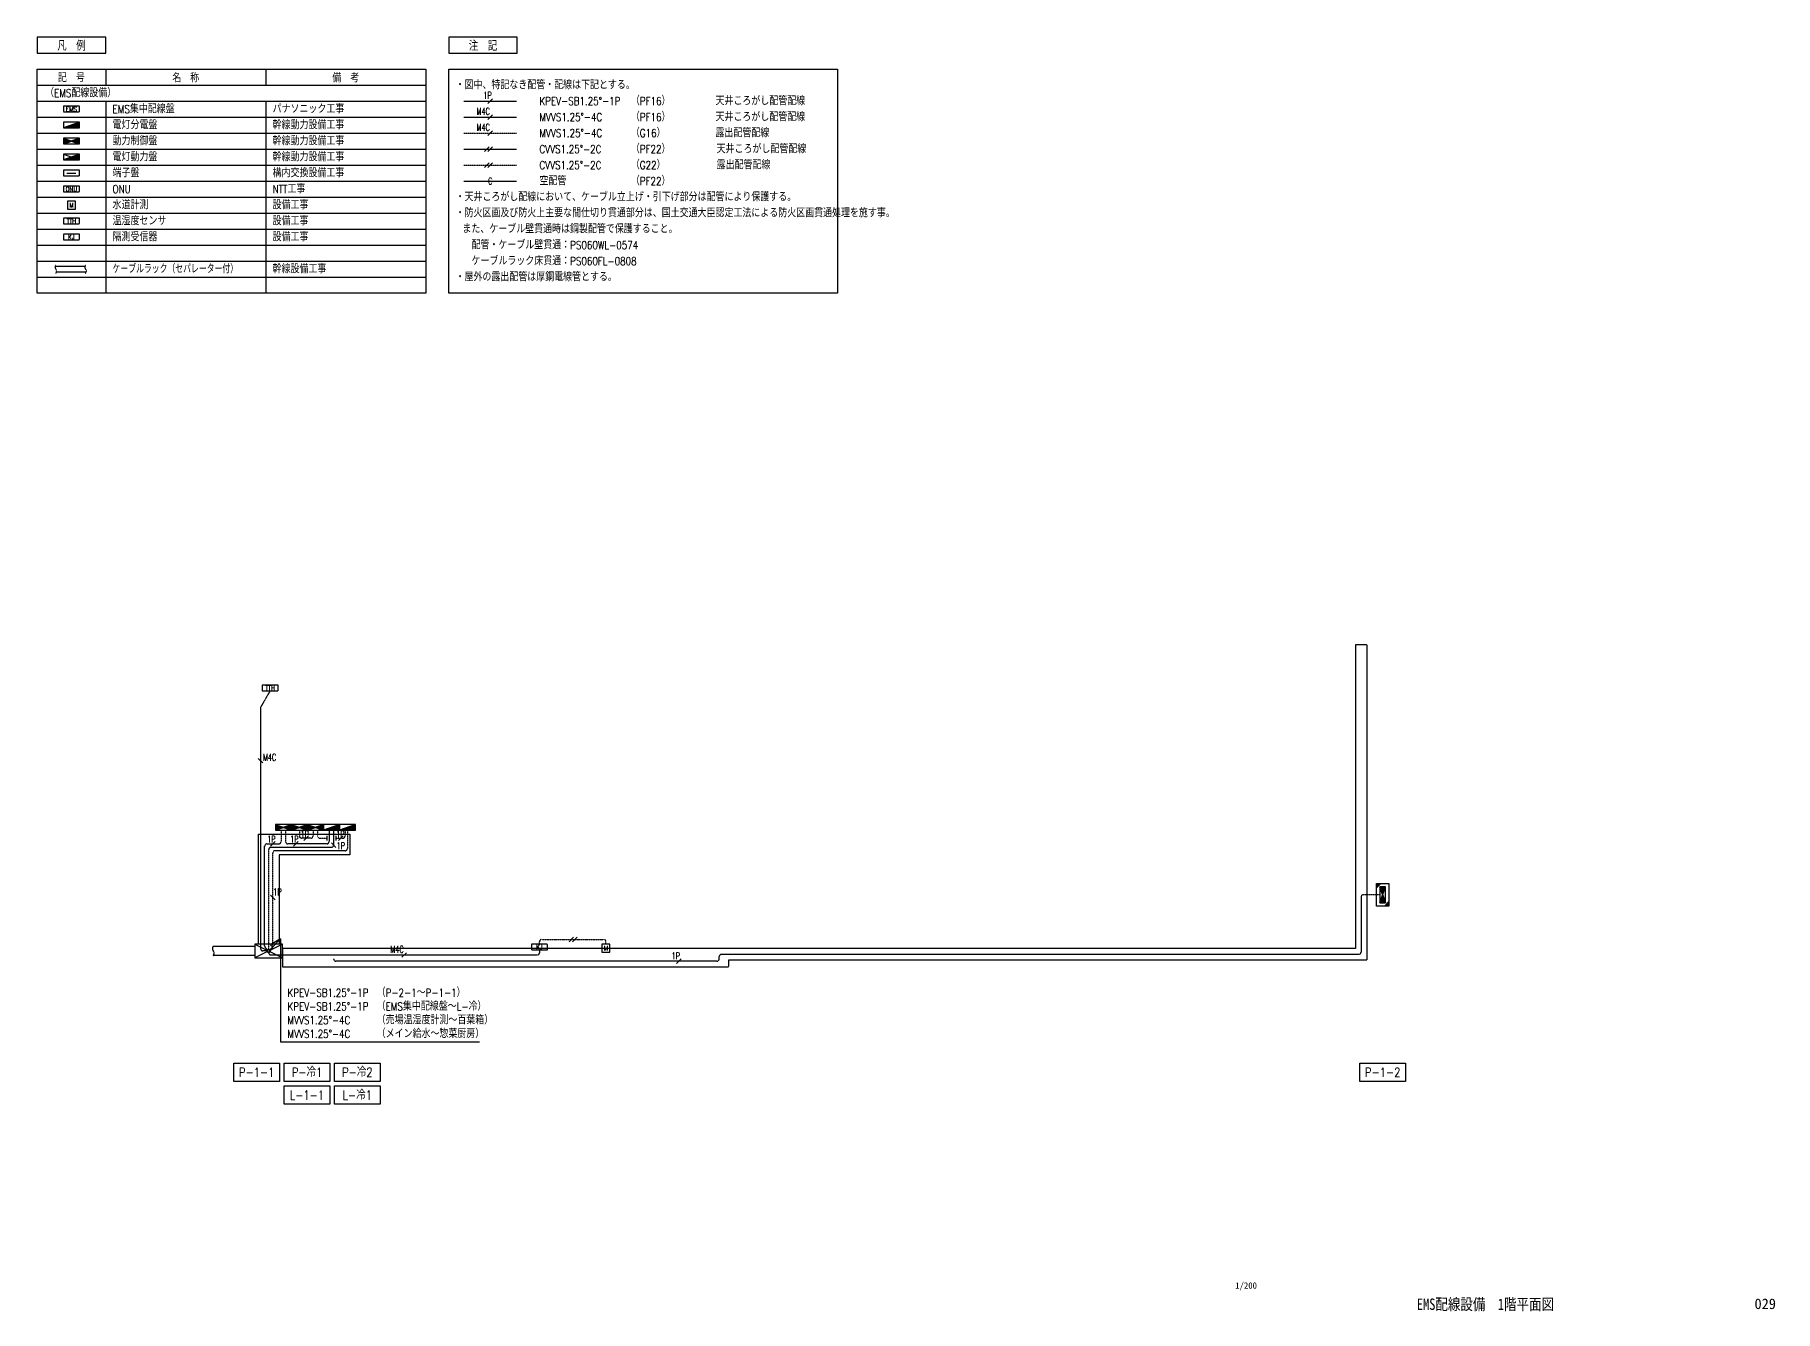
# Model space of a CAD drawing. Header units: millimetres. Extents: x 6400 to 176611, y 1464 to 57300.
# Drawn here: x 6400 to 82510, y 1464 to 57300 of the extents above; entities that cross this region are included whole.
import ezdxf
from ezdxf.enums import TextEntityAlignment as Align

# ---------------------------------------------------------------- set-up
doc = ezdxf.new("R2010")
doc.units = ezdxf.units.MM
doc.header["$LTSCALE"] = 0.2
doc.set_wipeout_variables(frame=1)
for name, pattern in [('CENTER', [50.8, 31.75, -6.35, 6.35, -6.35]), ('DASHED', [19.05, 12.7, -6.35]), ('HIDDEN', [9.525, 6.35, -3.175])]:
    doc.linetypes.add(name, pattern=pattern)
for name, color, linetype in [('1_ケーブルラック', 3, 'Continuous'), ('1_シンボル', 2, 'Continuous'), ('1_乗数', 3, 'Continuous'), ('1_強調文字', 4, 'Continuous'), ('1_文字', 3, 'Continuous'), ('1_表', 7, 'Continuous'), ('1_配線_1', 1, 'Continuous'), ('1_配線_3', 1, 'DASHED'), ('1_配線_4', 1, 'CENTER'), ('A_建築', 8, 'Continuous'), ('枠内記述', 3, 'Continuous')]:
    doc.layers.add(name, color=color, linetype=linetype)
doc.styles.add('L', font='simplex.shx', dxfattribs={"width": 0.8, "bigfont": 'extfont2.shx'})
doc.styles.get("Standard").update_dxf_attribs({"font": 'simplex.shx', "width": 0.8, "bigfont": 'extfont2.shx'})
doc.styles.add('ゴシック', font='MS Gothic.ttf', dxfattribs={"height": 4})
pattern_1 = [(0, (-72500, -18575), (0, 3.175), [])]

# ---------------------------------------------------------------- blocks, each defined once
blk = doc.blocks.new('L-電灯分電盤')
at = {"linetype": 'ByBlock'}
h = blk.add_hatch(dxfattribs=at)
h.set_pattern_fill('LINE', color=0, style=0)
h.set_pattern_definition([(0, (-9550, -23375), (0, 3.175), [])])
h.paths.add_polyline_path([(350, 250), (-350, 0), (350, 0)])
at = {"color": 0, "linetype": 'ByBlock'}
for p, q in [((350, 250), (-350, 0)), ((350, 250), (-350, 250)), ((-350, 250), (-350, 0)), ((-350, 0), (350, 0)), ((350, 0), (350, 250))]:
    blk.add_line(p, q, dxfattribs=at)
blk = doc.blocks.new('MP-動力制御盤')
at = {"linetype": 'ByBlock'}
h = blk.add_hatch(dxfattribs=at)
h.set_pattern_fill('LINE', color=0, style=0)
h.set_pattern_definition(pattern_1)
h.paths.add_polyline_path([(-350, 250), (0, 125), (-350, 0)])
h = blk.add_hatch(dxfattribs=at)
h.set_pattern_fill('LINE', color=0, style=0)
h.set_pattern_definition(pattern_1)
h.paths.add_polyline_path([(350, 250), (0, 125), (350, 0)])
at = {"color": 0, "linetype": 'ByBlock'}
for p, q in [((-350, 250), (350, 0)), ((350, 250), (-350, 0))]:
    blk.add_line(p, q, dxfattribs=at)
blk.add_lwpolyline([(-350, 0), (350, 0), (350, 250), (-350, 250)], close=True, dxfattribs=at)
blk = doc.blocks.new('B-電灯動力盤 A')
at = {"linetype": 'ByBlock'}
h = blk.add_hatch(dxfattribs=at)
h.set_pattern_fill('LINE', color=0, style=0)
h.set_pattern_definition([(0, (-9500, -23375), (0, 3.175), [])])
h.paths.add_polyline_path([(350, 250), (-350, 0), (350, 0)])
at = {"color": 0, "linetype": 'ByBlock', "lineweight": -2}
blk.add_line((-350, 250), (350, 0), dxfattribs=at)
at = {"color": 0, "linetype": 'ByBlock'}
for p, q in [((350, 250), (-350, 0)), ((350, 250), (-350, 250)), ((-350, 250), (-350, 0)), ((-350, 0), (350, 0)), ((350, 0), (350, 250))]:
    blk.add_line(p, q, dxfattribs=at)
blk = doc.blocks.new('C-ﾌﾟﾙﾎﾞｯｸｽ')
at = {"color": 0, "linetype": 'ByBlock'}
for p, q in [((-150, 150), (150, -150)), ((150, 150), (-150, -150))]:
    blk.add_line(p, q, dxfattribs=at)
blk.add_lwpolyline([(-150, -150), (150, -150), (150, 150), (-150, 150)], close=True, dxfattribs=at)
blk = doc.blocks.new('C-立上り')
at = {"color": 0, "linetype": 'ByBlock'}
blk.add_line((54, 54), (521, 521), dxfattribs=at)
blk.add_lwpolyline([(521, 521), (81, 267), (174, 174)], dxfattribs=at)
blk.add_circle((0, 0), 77, dxfattribs=at)
blk = doc.blocks.new('ET-端子盤')
at = {"color": 0, "linetype": 'ByBlock'}
blk.add_line((-193, 125), (193, 125), dxfattribs=at)
blk.add_lwpolyline([(-350, 0), (350, 0), (350, 250), (-350, 250)], close=True, dxfattribs=at)
blk = doc.blocks.new('水道計測')
at = {"color": 0, "linetype": 'HIDDEN'}
blk.add_lwpolyline([(-175, -175), (175, -175), (175, 175), (-175, 175)], close=True, dxfattribs=at)
at = {"color": 0, "width": 0.8}
blk.add_text('M', height=200, dxfattribs=at).set_placement((0, 0), align=Align.MIDDLE)
blk = doc.blocks.new('隔測受信器')
at = {"color": 0, "linetype": 'HIDDEN'}
blk.add_lwpolyline([(-350, -125), (350, -125), (350, 125), (-350, 125)], close=True, dxfattribs=at)
at = {"color": 0, "width": 0.8}
blk.add_text('KJ', height=200, dxfattribs=at).set_placement((0, 0), align=Align.MIDDLE)

msp = doc.modelspace()

# ---------------------------------------------------------------- linework, layer by layer
at = {"layer": '1_ケーブルラック', "color": 7, "linetype": 'HIDDEN'}
for p, q in [((64149, 30625), (64649, 30625)), ((64149, 30625), (64149, 17325)), ((64649, 30625), (64649, 16825)), ((16029, 17425), (14204, 17425)), ((16029, 17025), (14204, 17025)), ((64149, 17325), (17229, 17325)), ((17229, 17325), (17229, 16525)), ((36729, 16825), (36729, 16525)), ((64649, 16825), (36729, 16825)), ((17229, 16525), (36729, 16525))]:
    msp.add_line(p, q, dxfattribs=at)
at = {"layer": '1_ケーブルラック'}
msp.add_lwpolyline([(16179, 22325), (20179, 22325), (20179, 21425), (17079, 21425), (17079, 17525), (16179, 17525)], close=True, dxfattribs=at)
at = {"layer": '1_ケーブルラック', "color": 7, "linetype": 'HIDDEN'}
msp.add_lwpolyline([(14204, 17425, 0.4), (14204, 17225, -0.4), (14204, 17025)], format="xyb", dxfattribs=at)
at = {"layer": '1_シンボル', "color": 7, "linetype": 'HIDDEN'}
msp.add_lwpolyline([(16340, 28605), (17040, 28605), (17040, 28855), (16340, 28855)], close=True, dxfattribs=at)
at = {"layer": '1_乗数', "linetype": 'Continuous', "lineweight": -3}
for p, q in [((16375, 25445), (16175, 25645)), ((18369, 22255), (18169, 22055)), ((19881, 22255), (19681, 22055)), ((16911, 22005), (16710, 21805)), ((17914, 22005), (17714, 21805)), ((19569, 21755), (19369, 21955)), ((16906, 19459), (16706, 19660)), ((29962, 17825), (29762, 17625)), ((30112, 17825), (29912, 17625)), ((22649, 17148), (22449, 16948)), ((34669, 16875), (34469, 16675))]:
    msp.add_line(p, q, dxfattribs=at)
at = {"layer": '1_文字'}
for p, q in [((17150, 17746), (17150, 13246)), ((17150, 13246), (25850, 13246))]:
    msp.add_line(p, q, dxfattribs=at)
at = {"layer": '1_配線_1'}
for p, q in [((19169, 22255), (19169, 22055)), ((19569, 22255), (19569, 22055))]:
    msp.add_line(p, q, dxfattribs=at)
at = {"layer": '1_配線_3'}
for p, q in [((17169, 22505), (17169, 22005)), ((17369, 22505), (17369, 22005)), ((17969, 22505), (17969, 22255)), ((18569, 22505), (18569, 22255)), ((18769, 22505), (18769, 22255)), ((18869, 22155), (19169, 22155)), ((19569, 22155), (19869, 22155)), ((19969, 22505), (19969, 22255)), ((20069, 22505), (20069, 21705)), ((16629, 17302), (16629, 21655)), ((16806, 17302), (16806, 21505)), ((65219, 19680), (64499, 19680)), ((28469, 17525), (28469, 17625)), ((28569, 17725), (31279, 17725)), ((31379, 17525), (31379, 17625))]:
    msp.add_line(p, q, dxfattribs=at)
for centre, start, end in [((18869, 22255), 180, 270), ((19869, 22255), 270, 0), ((28569, 17625), 90, 180), ((31279, 17625), 0, 90)]:
    msp.add_arc(centre, 100, start, end, dxfattribs=at)
at = {"layer": '1_配線_4'}
for p, q in [((16690, 28605), (16288, 27910)), ((16275, 27860), (16275, 17325)), ((18469, 22155), (18069, 22155)), ((19269, 22505), (19269, 22005)), ((19469, 22505), (19469, 21855)), ((16452, 17443), (16452, 21805)), ((16552, 21905), (17069, 21905)), ((19369, 21755), (16729, 21755)), ((19969, 21605), (16906, 21605)), ((19169, 21905), (17469, 21905)), ((64399, 19580), (64399, 17175)), ((16552, 17225), (16375, 17225)), ((16575, 17279), (16481, 17373)), ((16729, 17048), (28369, 17048)), ((36229, 16775), (19569, 16775)), ((28469, 17275), (28469, 17148)), ((36329, 16875), (36329, 16975)), ((64299, 17075), (36429, 17075))]:
    msp.add_line(p, q, dxfattribs=at)
for centre, start, end in [((16375, 27860), 150, 180), ((18069, 22255), 180, 270), ((18469, 22255), 270, 0), ((16552, 21805), 90, 180), ((16729, 21655), 90, 180), ((16906, 21505), 90, 180), ((17069, 22005), 270, 0), ((17469, 22005), 180, 270), ((19169, 22005), 270, 0), ((19369, 21855), 270, 0), ((19969, 21705), 270, 0), ((64499, 19580), 90, 180), ((16375, 17325), 180, 270), ((16552, 17443), 180, 225), ((16729, 17148), 180, 270), ((19569, 16875), 180, 270), ((28369, 17148), 270, 0), ((36229, 16875), 270, 0), ((36429, 16975), 90, 180), ((64299, 17175), 270, 0)]:
    msp.add_arc(centre, 100, start, end, dxfattribs=at)
at = {"layer": 'A_建築'}
for p, q in [((65169, 20180), (65069, 20080)), ((65219, 20180), (65069, 20030)), ((65269, 20180), (65069, 19980)), ((65619, 19380), (65419, 19180)), ((65619, 19330), (65469, 19180)), ((65619, 19280), (65519, 19180))]:
    msp.add_line(p, q, dxfattribs=at)
msp.add_lwpolyline([(65069, 20180), (65619, 20180), (65619, 19180), (65069, 19180)], close=True, dxfattribs=at)

# ---------------------------------------------------------------- block references
at = {"layer": '1_シンボル', "linetype": 'Continuous', "lineweight": 0}
for p in [(17269, 22505), (17969, 22505), (18669, 22505)]:
    msp.add_blockref('MP-動力制御盤', p, dxfattribs=at)
at = {"layer": '1_シンボル', "linetype": 'ByBlock', "lineweight": -2}
for p in [(19369, 22505), (20069, 22505)]:
    msp.add_blockref('L-電灯分電盤', p, dxfattribs=at)
at = {"layer": '1_シンボル', "linetype": 'Continuous', "lineweight": 0, "rotation": 90}
msp.add_blockref('MP-動力制御盤', (65469, 19680), dxfattribs=at)
at = {"layer": '1_シンボル', "color": 7, "lineweight": 0, "xscale": 4, "yscale": 2}
msp.add_blockref('C-ﾌﾟﾙﾎﾞｯｸｽ', (16629, 17225), dxfattribs=at)
at = {"layer": '1_シンボル', "linetype": 'ByBlock'}
msp.add_blockref('C-立上り', (16629, 17225), dxfattribs=at)
at = {"layer": '1_シンボル', "color": 7}
for name, p in [('隔測受信器', (28469, 17400)), ('水道計測', (31379, 17350))]:
    msp.add_blockref(name, p, dxfattribs=at)

# ---------------------------------------------------------------- texts
at = {"layer": '1_シンボル', "color": 7, "width": 0.8}
msp.add_text('TTH', height=200, dxfattribs=at).set_placement((16690, 28730), align=Align.MIDDLE)
at = {"layer": '1_乗数', "linetype": 'Continuous', "lineweight": 0, "width": 0.7}
for s, p in [('M4C', (16375, 25545)), ('1P', (16561, 21965)), ('1P', (17564, 21965)), ('1P', (18019, 22177)), ('1P', (19575, 22183)), ('1P', (19597, 21674)), ('1P', (16825, 19655)), ('M4C', (21949, 17148)), ('1P', (34245, 16859))]:
    msp.add_text(s, height=300, dxfattribs=at).set_placement(p)
at = {"layer": '1_文字', "width": 0.8}
for s, p in [('KPEV-SB1.25°-1P', (17450, 15221)), ('（P-2-1～P-1-1）', (21350, 15221)), ('KPEV-SB1.25°-1P', (17450, 14621)), ('（EMS集中配線盤～L-冷）', (21350, 14621)), ('MVVS1.25°-4C', (17450, 14021)), ('MVVS1.25°-4C', (17450, 13421)), ('（売場温湿度計測～百葉箱）', (21350, 14021)), ('（メイン給水～惣菜厨房）', (21350, 13421))]:
    msp.add_text(s, height=350, dxfattribs=at).set_placement(p)
at = {"layer": '枠内記述', "linetype": 'ByBlock', "lineweight": -2, "style": 'ゴシック'}
msp.add_text('1/200', height=280, dxfattribs=at).set_placement((58895, 2447))
at = {"layer": '枠内記述', "linetype": 'ByBlock', "lineweight": -2, "style": 'ゴシック', "width": 0.8}
msp.add_text('EMS配線設備\u30001階平面図', height=500, dxfattribs=at).set_placement((69835, 1769), align=Align.MIDDLE_CENTER)
at = {"layer": '枠内記述', "style": 'ゴシック'}
msp.add_text('029', height=460, dxfattribs=at).set_placement((81605, 1558))

# ---------------------------------------------------------------- wipeouts: each hides what was drawn before it
for points in [[(6400, 57300), (41600, 57300), (41600, 45900), (6400, 45900)], [(15004, 12416), (17204, 12416), (17204, 11416), (15004, 11416)], [(64244, 12416), (66444, 12416), (66444, 11416), (64244, 11416)]]:
    msp.add_wipeout(points)

# ---------------------------------------------------------------- next in the draw order: linework, layer by layer
at = {"layer": '1_ケーブルラック', "color": 7, "linetype": 'HIDDEN'}
for p, q in [((7291, 47175), (8591, 47175)), ((7350, 46925), (8650, 46925))]:
    msp.add_line(p, q, dxfattribs=at)
for points in [[(7321, 46875, 0.4), (7321, 47050, -0.4), (7321, 47225)], [(8621, 46875, 0.4), (8621, 47050, -0.4), (8621, 47225)]]:
    msp.add_lwpolyline(points, format="xyb", dxfattribs=at)
at = {"layer": '1_シンボル', "color": 7, "linetype": 'HIDDEN'}
for points in [[(7650, 53925), (8350, 53925), (8350, 54175), (7650, 54175)], [(7650, 50425), (8350, 50425), (8350, 50675), (7650, 50675)], [(7650, 49025), (8350, 49025), (8350, 49275), (7650, 49275)]]:
    msp.add_lwpolyline(points, close=True, dxfattribs=at)
at = {"layer": '1_乗数', "linetype": 'Continuous', "lineweight": -3}
for p, q in [((26417, 54500), (26217, 54300)), ((26417, 53800), (26217, 53600)), ((26417, 53100), (26217, 52900)), ((26267, 52400), (26067, 52200)), ((26417, 52400), (26217, 52200)), ((26267, 51700), (26067, 51500)), ((26417, 51700), (26217, 51500))]:
    msp.add_line(p, q, dxfattribs=at)
at = {"layer": '1_強調文字'}
for points in [[(15104, 12316), (17104, 12316), (17104, 11516), (15104, 11516)], [(64344, 12316), (66344, 12316), (66344, 11516), (64344, 11516)]]:
    msp.add_lwpolyline(points, close=True, dxfattribs=at)
at = {"layer": '1_表', "color": 3}
for p, q in [((9500, 55800), (9500, 55100)), ((16500, 55800), (16500, 55100)), ((9500, 54400), (9500, 46000)), ((16500, 54400), (16500, 46000))]:
    msp.add_line(p, q, dxfattribs=at)
at = {"layer": '1_表'}
for p, q in [((6500, 55100), (23500, 55100)), ((6500, 54400), (23500, 54400)), ((6500, 53700), (23500, 53700)), ((6500, 53000), (23500, 53000)), ((6500, 52300), (23500, 52300)), ((6500, 51600), (23500, 51600)), ((6500, 50900), (23500, 50900)), ((6500, 50200), (23500, 50200)), ((6500, 49500), (23500, 49500)), ((6500, 48800), (23500, 48800)), ((6500, 48100), (23500, 48100)), ((6500, 47400), (23500, 47400)), ((6500, 46700), (23500, 46700))]:
    msp.add_line(p, q, dxfattribs=at)
at = {"layer": '1_表', "color": 2}
for points in [[(6500, 56500), (9500, 56500), (9500, 57200), (6500, 57200)], [(24500, 56500), (27500, 56500), (27500, 57200), (24500, 57200)], [(6500, 51600), (6500, 55800), (23500, 55800), (23500, 46000), (6500, 46000)], [(41500, 46000), (24500, 46000), (24500, 55800), (41500, 55800)]]:
    msp.add_lwpolyline(points, close=True, dxfattribs=at)
at = {"layer": '1_配線_3'}
msp.add_line((25167, 53000), (27467, 53000), dxfattribs=at)
at = {"layer": '1_配線_3', "lineweight": -3}
msp.add_line((25167, 51600), (27467, 51600), dxfattribs=at)
at = {"layer": '1_配線_4'}
for p, q in [((25167, 54400), (27467, 54400)), ((25167, 53700), (27467, 53700))]:
    msp.add_line(p, q, dxfattribs=at)
at = {"layer": '1_配線_4', "lineweight": -3}
for p, q in [((25167, 52300), (27467, 52300)), ((25167, 50900), (27467, 50900))]:
    msp.add_line(p, q, dxfattribs=at)

# ---------------------------------------------------------------- next in the draw order: block references
at = {"layer": '1_シンボル', "color": 7, "linetype": 'ByBlock', "lineweight": -2}
msp.add_blockref('L-電灯分電盤', (8000, 53225), dxfattribs=at)
at = {"layer": '1_シンボル', "color": 7, "linetype": 'Continuous', "lineweight": 0}
msp.add_blockref('MP-動力制御盤', (8000, 52525), dxfattribs=at)
at = {"layer": '1_シンボル', "color": 7, "linetype": 'Continuous'}
msp.add_blockref('B-電灯動力盤 A', (8000, 51825), dxfattribs=at)
at = {"layer": '1_シンボル', "color": 7, "linetype": 'HIDDEN', "lineweight": 0}
msp.add_blockref('ET-端子盤', (8000, 51125), dxfattribs=at)
at = {"layer": '1_シンボル', "color": 7}
for name, p in [('水道計測', (8000, 49850)), ('隔測受信器', (8000, 48450))]:
    msp.add_blockref(name, p, dxfattribs=at)

# ---------------------------------------------------------------- next in the draw order: texts
at = {"layer": '1_シンボル', "color": 7, "width": 0.8}
for s, p in [('EMS', (8000, 54050)), ('ONU', (8000, 50550)), ('TTH', (8000, 49150))]:
    msp.add_text(s, height=200, dxfattribs=at).set_placement(p, align=Align.MIDDLE)
at = {"layer": '1_乗数', "linetype": 'Continuous', "lineweight": 0, "width": 0.7}
for s, p in [('1P', (26017, 54500)), ('M4C', (25717, 53800)), ('M4C', (25717, 53100))]:
    msp.add_text(s, height=300, dxfattribs=at).set_placement(p)
msp.add_text('C', height=300, dxfattribs=at).set_placement((26317, 50900), align=Align.MIDDLE)
at = {"layer": '1_強調文字', "style": 'L', "width": 0.8}
for s, p in [('凡\u3000例', (8000, 56850)), ('注\u3000記', (26000, 56850))]:
    msp.add_text(s, height=400, dxfattribs=at).set_placement(p, align=Align.MIDDLE)
at = {"layer": '1_強調文字', "width": 0.8}
for s, p in [('P-1-1', (16104, 11916)), ('P-1-2', (65344, 11916))]:
    msp.add_text(s, height=400, dxfattribs=at).set_placement(p, align=Align.MIDDLE_CENTER)
at = {"layer": '1_文字', "width": 0.8}
for s, p in [('記\u3000号', (8000, 55450)), ('名\u3000称', (13000, 55450)), ('備\u3000考', (20000, 55450))]:
    msp.add_text(s, height=350, dxfattribs=at).set_placement(p, align=Align.MIDDLE)
at = {"layer": '1_文字'}
for s, width, p in [('（EMS配線設備）', 0.8, (6850, 54575)), ('・図中、特記なき配管・配線は下記とする。', 0.8, (24800, 54925)), ('EMS集中配線盤', 0.8, (9800, 53875)), ('パナソニック工事', 0.8, (16800, 53875)), ('KPEV-SB1.25°-1P', 0.8, (28467, 54225)), ('（PF16）', 0.8, (32467, 54225)), ('天井ころがし配管配線', 0.8, (36167, 54225)), ('電灯分電盤', 0.8, (9800, 53175)), ('幹線動力設備工事', 0.8, (16800, 53175)), ('MVVS1.25°-4C', 0.8, (28467, 53525)), ('（PF16）', 0.8, (32467, 53525)), ('天井ころがし配管配線', 0.8, (36167, 53525)), ('動力制御盤', 0.8, (9800, 52475)), ('幹線動力設備工事', 0.8, (16800, 52475)), ('MVVS1.25°-4C', 0.8, (28467, 52825)), ('（G16）', 0.8, (32467, 52825)), ('電灯動力盤', 0.8, (9800, 51775)), ('幹線動力設備工事', 0.8, (16800, 51775)), ('端子盤', 0.8, (9800, 51075)), ('構内交換設備工事', 0.8, (16800, 51075)), ('ONU', 0.8, (9800, 50375)), ('NTT工事', 0.8, (16800, 50375)), ('・天井ころがし配線において、ケーブル立上げ・引下げ部分は配管により保護する。', 0.8, (24800, 50025)), ('水道計測', 0.8, (9800, 49675)), ('設備工事', 0.8, (16800, 49675)), ('・防火区画及び防火上主要な間仕切り貫通部分は、国土交通大臣認定工法による防火区画貫通処理を施す事。', 0.8, (24800, 49325)), ('温湿度センサ', 0.8, (9800, 48975)), ('設備工事', 0.8, (16800, 48975)), ('また、ケーブル壁貫通時は鋼製配管で保護すること。', 0.8, (25100, 48625)), ('隔測受信器', 0.8, (9800, 48275)), ('設備工事', 0.8, (16800, 48275)), ('ケーブルラック（セパレーター付）', 0.7, (9800, 46875)), ('幹線設備工事', 0.8, (16800, 46875)), ('・屋外の露出配管は厚鋼電線管とする。', 0.8, (24800, 46525))]:
    msp.add_text(s, height=350, dxfattribs=dict(at, width=width)).set_placement(p)
at = {"layer": '1_文字', "lineweight": -3, "width": 0.8}
for s, p in [('（PF22）', (32467, 52125)), ('露出配管配線', (36167, 52825)), ('CVVS1.25°-2C', (28467, 52125)), ('CVVS1.25°-2C', (28467, 51425)), ('（G22）', (32467, 51425)), ('天井ころがし配管配線', (36217, 52125)), ('露出配管配線', (36217, 51425)), ('空配管', (28467, 50725)), ('（PF22）', (32467, 50725))]:
    msp.add_text(s, height=350, dxfattribs=at).set_placement(p)
at = {"layer": '1_文字', "width": 0.8}
for s, p in [('配管・ケーブル壁貫通：PS060WL-0574', (25500, 48100)), ('ケーブルラック床貫通：PS060FL-0808', (25500, 47400))]:
    msp.add_text(s, height=350, dxfattribs=at).set_placement(p, align=Align.MIDDLE_LEFT)

# ---------------------------------------------------------------- next in the draw order: wipeouts: each hides what was drawn before it
msp.add_wipeout([(17204, 12416), (19404, 12416), (19404, 11416), (17204, 11416)])

# ---------------------------------------------------------------- next in the draw order: linework, layer by layer
at = {"layer": '1_強調文字'}
msp.add_lwpolyline([(17304, 12316), (19304, 12316), (19304, 11516), (17304, 11516)], close=True, dxfattribs=at)

# ---------------------------------------------------------------- next in the draw order: wipeouts: each hides what was drawn before it
msp.add_wipeout([(19404, 12416), (21604, 12416), (21604, 11416), (19404, 11416)])

# ---------------------------------------------------------------- next in the draw order: linework, layer by layer
msp.add_lwpolyline([(19504, 12316), (21504, 12316), (21504, 11516), (19504, 11516)], close=True, dxfattribs=at)

# ---------------------------------------------------------------- next in the draw order: wipeouts: each hides what was drawn before it
msp.add_wipeout([(19404, 11416), (21604, 11416), (21604, 10416), (19404, 10416)])

# ---------------------------------------------------------------- next in the draw order: linework, layer by layer
msp.add_lwpolyline([(19504, 11316), (21504, 11316), (21504, 10516), (19504, 10516)], close=True, dxfattribs=at)

# ---------------------------------------------------------------- next in the draw order: texts
at = {"layer": '1_強調文字', "width": 0.8}
for s, p in [('P-冷2', (20504, 11916)), ('L-冷1', (20504, 10916))]:
    msp.add_text(s, height=400, dxfattribs=at).set_placement(p, align=Align.MIDDLE_CENTER)

# ---------------------------------------------------------------- next in the draw order: wipeouts: each hides what was drawn before it
msp.add_wipeout([(17204, 11416), (19404, 11416), (19404, 10416), (17204, 10416)])

# ---------------------------------------------------------------- next in the draw order: linework, layer by layer
at = {"layer": '1_強調文字'}
msp.add_lwpolyline([(17304, 11316), (19304, 11316), (19304, 10516), (17304, 10516)], close=True, dxfattribs=at)

# ---------------------------------------------------------------- next in the draw order: texts
at = {"layer": '1_強調文字', "width": 0.8}
for s, p in [('P-冷1', (18304, 11916)), ('L-1-1', (18304, 10916))]:
    msp.add_text(s, height=400, dxfattribs=at).set_placement(p, align=Align.MIDDLE_CENTER)

doc.saveas('drawing.dxf')
